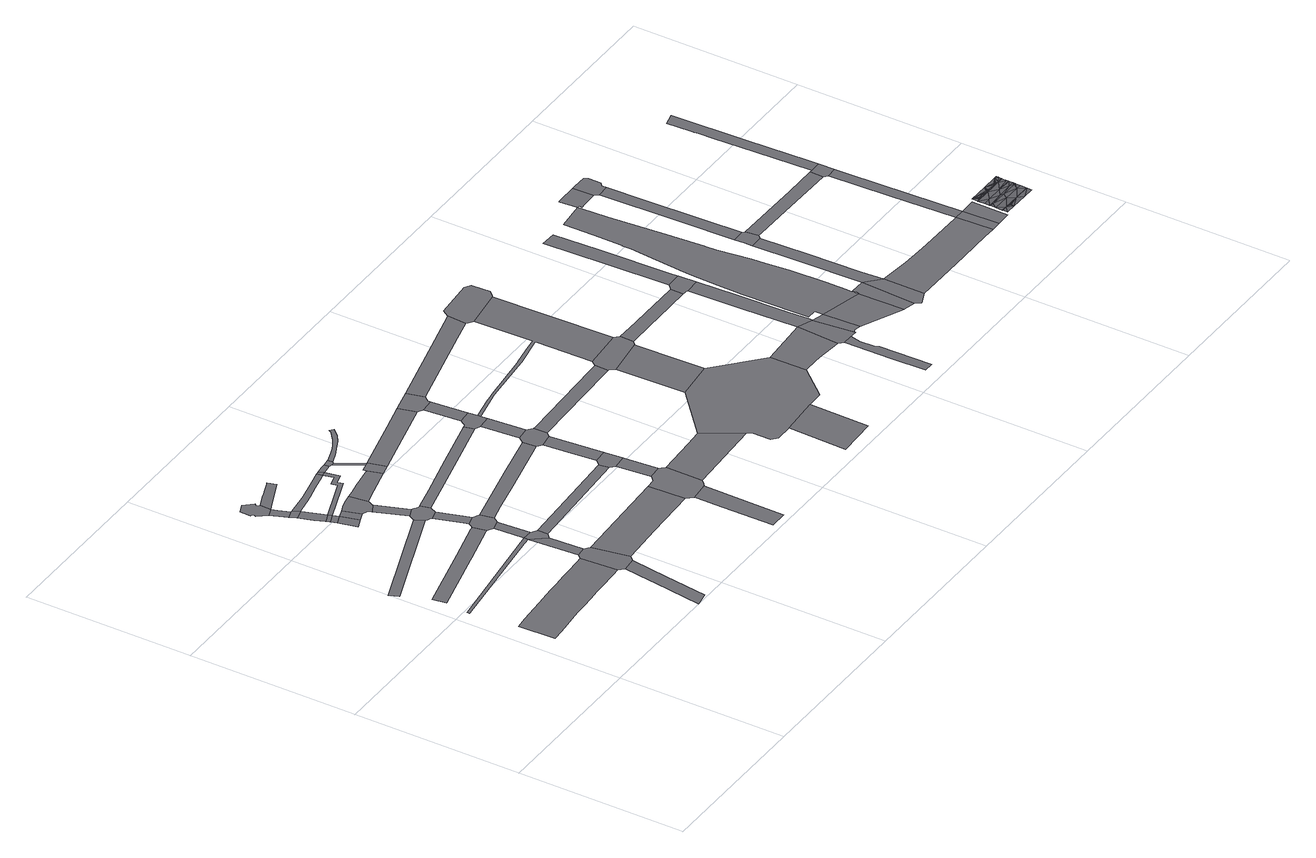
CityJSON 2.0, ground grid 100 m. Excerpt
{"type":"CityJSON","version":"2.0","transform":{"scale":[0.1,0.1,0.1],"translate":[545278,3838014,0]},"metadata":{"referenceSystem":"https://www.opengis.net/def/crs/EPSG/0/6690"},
"CityObjects":{
"road1":{"type":"Road","attributes":{"function":"2","RoadStructureAttribute.sectionType":"1"},"geometry":[{"type":"MultiSurface","lod":"1","boundaries":[[[0,1,2,3,4,5,6,7,8,9,10,11,12,13,14,15,16,17,18,19,20,21,22,23,24,25,26]]]}]},
"road2":{"type":"Road","attributes":{"RoadStructureAttribute.sectionType":"1"},"geometry":[{"type":"MultiSurface","lod":"1","boundaries":[[[27,28,29,30,31,32]]]}]},
"road3":{"type":"Road","attributes":{"RoadStructureAttribute.sectionType":"1"},"geometry":[{"type":"MultiSurface","lod":"1","boundaries":[[[33,34,35,36]]]}]},
"road4":{"type":"Road","attributes":{"RoadStructureAttribute.sectionType":"1"},"geometry":[{"type":"MultiSurface","lod":"1","boundaries":[[[37,38,39,40,41,42,43,44,45,46,47]]]}]},
"road5":{"type":"Road","attributes":{"RoadStructureAttribute.sectionType":"1"},"geometry":[{"type":"MultiSurface","lod":"1","boundaries":[[[48,49,50,51,52,53,54,55]]]}]},
"road6":{"type":"Road","geometry":[{"type":"MultiSurface","lod":"1","boundaries":[[[56,57,58,59,60,61,62,63,64,65,66,67,68,69]]]}]},
"road7":{"type":"Road","attributes":{"RoadStructureAttribute.sectionType":"1"},"geometry":[{"type":"MultiSurface","lod":"1","boundaries":[[[70,64,63,71,72,73]]]}]},
"road8":{"type":"Road","geometry":[{"type":"MultiSurface","lod":"1","boundaries":[[[73,72,74,75,76]]]}]},
"road9":{"type":"Road","attributes":{"RoadStructureAttribute.sectionType":"1"},"geometry":[{"type":"MultiSurface","lod":"1","boundaries":[[[77,75,74,78,79,80]]]}]},
"road10":{"type":"Road","geometry":[{"type":"MultiSurface","lod":"1","boundaries":[[[80,79,81,82]]]}]},
"road11":{"type":"Road","geometry":[{"type":"MultiSurface","lod":"1","boundaries":[[[83,84,85,86]]]}]},
"road12":{"type":"Road","attributes":{"RoadStructureAttribute.sectionType":"1"},"geometry":[{"type":"MultiSurface","lod":"1","boundaries":[[[82,81,84,83]]]}]},
"road13":{"type":"Road","geometry":[{"type":"MultiSurface","lod":"1","boundaries":[[[87,88,89,90,0,26,91,51,50,92,93]]]}]},
"road14":{"type":"Road","attributes":{"RoadStructureAttribute.sectionType":"1"},"geometry":[{"type":"MultiSurface","lod":"1","boundaries":[[[94,83,86,95]]]}]},
"road15":{"type":"Road","attributes":{"RoadStructureAttribute.sectionType":"1"},"geometry":[{"type":"MultiSurface","lod":"1","boundaries":[[[32,96,88,87,97]]]}]},
"road16":{"type":"Road","attributes":{"RoadStructureAttribute.sectionType":"1"},"geometry":[{"type":"MultiSurface","lod":"1","boundaries":[[[98,99,100,101,102,65,64,103,104,105]]]}]},
"road17":{"type":"Road","geometry":[{"type":"MultiSurface","lod":"1","boundaries":[[[27,32,97,106,107,108,109,110]]]}]},
"road18":{"type":"Road","geometry":[{"type":"MultiSurface","lod":"1","boundaries":[[[111,112,113,94,95,114,115,116,117,118,119,120,121]]]}]},
"road19":{"type":"Road","attributes":{"RoadStructureAttribute.sectionType":"1"},"geometry":[{"type":"MultiSurface","lod":"1","boundaries":[[[122,123,124,27,110]]]}]},
"road20":{"type":"Road","attributes":{"RoadStructureAttribute.sectionType":"1"},"geometry":[{"type":"MultiSurface","lod":"1","boundaries":[[[118,117,125,126]]]}]},
"road21":{"type":"Road","geometry":[{"type":"MultiSurface","lod":"1","boundaries":[[[127,128,129,126,125,130,131,33,36,132,133,134,135,136,137]]]}]},
"road22":{"type":"Road","geometry":[{"type":"MultiSurface","lod":"1","boundaries":[[[138,139,140,141,37,47,142,124,123,143,144]]]}]},
"road23":{"type":"Road","attributes":{"RoadStructureAttribute.sectionType":"1"},"geometry":[{"type":"MultiSurface","lod":"1","boundaries":[[[135,134,145,139,138]]]}]},
"road24":{"type":"Road","attributes":{"RoadStructureAttribute.sectionType":"1"},"geometry":[{"type":"MultiSurface","lod":"1","boundaries":[[[146,147,148,149,76,75,150,151,152,153,154,155]]]}]},
"road25":{"type":"Road","attributes":{"RoadStructureAttribute.sectionType":"1"},"geometry":[{"type":"MultiSurface","lod":"1","boundaries":[[[156,157,158,159,160,155,161,162,163,164,80,82]]]}]},
"road26":{"type":"Road","attributes":{"RoadStructureAttribute.sectionType":"1"},"geometry":[{"type":"MultiSurface","lod":"1","boundaries":[[[165,166,167,111,121,168,169,170,171]]]}]},
"road27":{"type":"Road","attributes":{"function":"2","RoadStructureAttribute.sectionType":"1"},"geometry":[{"type":"MultiSurface","lod":"1","boundaries":[[[172,173,93,92,174,175]]]}]},
"road28":{"type":"Road","geometry":[{"type":"MultiSurface","lod":"1","boundaries":[[[176,146,155,160]]]}]},
"road29":{"type":"Road","attributes":{"RoadStructureAttribute.sectionType":"1"},"geometry":[{"type":"MultiSurface","lod":"1","boundaries":[[[177,178,179,176,160,180]]]}]},
"road30":{"type":"Road","geometry":[{"type":"MultiSurface","lod":"1","boundaries":[[[181,182,177,180,183,184,185]]]}]},
"road31":{"type":"Road","geometry":[{"type":"MultiSurface","lod":"1","boundaries":[[[186,187,188,165,171,189]]]}]},
"road32":{"type":"Road","attributes":{"RoadStructureAttribute.sectionType":"1"},"geometry":[{"type":"MultiSurface","lod":"1","boundaries":[[[190,191,109,108,192,193]]]}]},
"road33":{"type":"Road","attributes":{"RoadStructureAttribute.sectionType":"1"},"geometry":[{"type":"MultiSurface","lod":"1","boundaries":[[[183,187,186,194,184]]]}]},
"road34":{"type":"Road","attributes":{"RoadStructureAttribute.sectionType":"1"},"geometry":[{"type":"MultiSurface","lod":"1","boundaries":[[[195,196,144,143,197,198,199]]]}]},
"road35":{"type":"Road","attributes":{"RoadStructureAttribute.sectionType":"1"},"geometry":[{"type":"MultiSurface","lod":"1","boundaries":[[[200,201,202,137,136,203,204,205]]]}]},
"road36":{"type":"Road","attributes":{"RoadStructureAttribute.sectionType":"1"},"geometry":[{"type":"MultiSurface","lod":"1","boundaries":[[[206,207,208,209,210,211,212,213,181,185,214,215,216,217,218]]]}]},
"road37":{"type":"Road","attributes":{"RoadStructureAttribute.sectionType":"1"},"geometry":[{"type":"MultiSurface","lod":"1","boundaries":[[[219,220,221,222,223,224,225]]]}]},
"road38":{"type":"Road","geometry":[{"type":"MultiSurface","lod":"1","boundaries":[[[226,227,228,229,230,231,232,172,175,221,220,233,234,235]]]}]},
"road39":{"type":"Road","attributes":{"RoadStructureAttribute.sectionType":"1"},"geometry":[{"type":"MultiSurface","lod":"1","boundaries":[[[236,237,186,189,238,239]]]}]},
"road40":{"type":"Road","attributes":{"RoadStructureAttribute.sectionType":"1"},"geometry":[{"type":"MultiSurface","lod":"1","boundaries":[[[240,241,242,229,228]]]}]},
"road41":{"type":"Road","geometry":[{"type":"MultiSurface","lod":"1","boundaries":[[[243,244,245,190,193,242,241]]]}]},
"road42":{"type":"Road","attributes":{"RoadStructureAttribute.sectionType":"1"},"geometry":[{"type":"MultiSurface","lod":"1","boundaries":[[[246,247,248,244,243]]]}]},
"road43":{"type":"Road","geometry":[{"type":"MultiSurface","lod":"1","boundaries":[[[249,250,195,199,247,246,251,252,253]]]}]},
"road44":{"type":"Road","attributes":{"RoadStructureAttribute.sectionType":"1"},"geometry":[{"type":"MultiSurface","lod":"1","boundaries":[[[254,255,250,249]]]}]},
"road45":{"type":"Road","geometry":[{"type":"MultiSurface","lod":"1","boundaries":[[[256,257,258,259,200,205,255,254,260,261]]]}]},
"road46":{"type":"Road","attributes":{"RoadStructureAttribute.sectionType":"1"},"geometry":[{"type":"MultiSurface","lod":"1","boundaries":[[[262,263,257,256]]]}]},
"road47":{"type":"Road","attributes":{"function":"2","RoadStructureAttribute.sectionType":"1"},"geometry":[{"type":"MultiSurface","lod":"1","boundaries":[[[264,265,235,234,266]]]}]},
"road48":{"type":"Road","geometry":[{"type":"MultiSurface","lod":"1","boundaries":[[[267,268,236,239,263,262,269,270]]]}]},
"road49":{"type":"Road","attributes":{"RoadStructureAttribute.sectionType":"1"},"geometry":[{"type":"MultiSurface","lod":"1","boundaries":[[[271,272,273,253,252,274,275]]]}]},
"road50":{"type":"Road","attributes":{"RoadStructureAttribute.sectionType":"1"},"geometry":[{"type":"MultiSurface","lod":"1","boundaries":[[[276,277,278,279]]]}]},
"road51":{"type":"Road","attributes":{"RoadStructureAttribute.sectionType":"1"},"geometry":[{"type":"MultiSurface","lod":"1","boundaries":[[[280,281,282,267,270,283,284]]]}]},
"road52":{"type":"Road","attributes":{"RoadStructureAttribute.sectionType":"1"},"geometry":[{"type":"MultiSurface","lod":"1","boundaries":[[[285,286,287,288,289,290,291,292,293,294,295,261,260,296,297,298,299,300,301,302]]]}]},
"road53":{"type":"Road","geometry":[{"type":"MultiSurface","lod":"1","boundaries":[[[303,304,264,266,305,306,307,277,276,308,309,310]]]}]},
"road54":{"type":"Road","attributes":{"RoadStructureAttribute.sectionType":"1"},"geometry":[{"type":"MultiSurface","lod":"1","boundaries":[[[311,312,313,304,303]]]}]},
"road55":{"type":"Road","geometry":[{"type":"MultiSurface","lod":"1","boundaries":[[[302,301,314,315,271,275,316,313,312,317,318,319,320]]]}]},
"road56":{"type":"Road","geometry":[{"type":"MultiSurface","lod":"1","boundaries":[[[321,322,280,284,323,287,286,324,325,326]]]}]},
"road57":{"type":"Road","attributes":{"function":"2","RoadStructureAttribute.sectionType":"1"},"geometry":[{"type":"MultiSurface","lod":"1","boundaries":[[[327,328,310,309,329,330,331,332]]]}]},
"road58":{"type":"Road","attributes":{"RoadStructureAttribute.sectionType":"1"},"geometry":[{"type":"MultiSurface","lod":"1","boundaries":[[[333,334,335,336,337,338,339,340]]]}]},
"road59":{"type":"Road","attributes":{"RoadStructureAttribute.sectionType":"1"},"geometry":[{"type":"MultiSurface","lod":"1","boundaries":[[[341,342,343,320,319,344,345,346,347,348]]]}]},
"road60":{"type":"Road","geometry":[{"type":"MultiSurface","lod":"1","boundaries":[[[327,332,337,336,349,350,351,352]]]}]},
"road61":{"type":"Road","attributes":{"function":"2"},"geometry":[{"type":"MultiSurface","lod":"1","boundaries":[[[352,351,353,354,355,356,357,358,359,360]]]}]},
"road62":{"type":"Road","attributes":{"RoadStructureAttribute.sectionType":"1"},"geometry":[{"type":"MultiSurface","lod":"1","boundaries":[[[361,362,363,364,365,366,367,327,352]]]}]},
"road63":{"type":"Road","geometry":[{"type":"MultiSurface","lod":"1","boundaries":[[[368,369,370,348,347,371,372,366,365]]]}]},
"road64":{"type":"Road","geometry":[{"type":"MultiSurface","lod":"1","boundaries":[[[360,359,373,374]]]}]},
"road65":{"type":"Road","attributes":{"RoadStructureAttribute.sectionType":"1"},"geometry":[{"type":"MultiSurface","lod":"1","boundaries":[[[375,376,369,368,377,378,379]]]}]},
"road66":{"type":"Road","attributes":{"function":"2","RoadStructureAttribute.sectionType":"1"},"geometry":[{"type":"MultiSurface","lod":"1","boundaries":[[[380,381,382,383,374,373,384,385,386,387]]]}]},
"road67":{"type":"Road","attributes":{"function":"1","RoadStructureAttribute.sectionType":"7"},"geometry":[{"type":"MultiSurface","lod":"1","boundaries":[[[388,389,390,391,392,393,394,395,396,397,398,399,400,401,402,403,404,405,406,407,408,409,410,411,412,413,414,415,416,417,418,419,420,421,422,423,424,425,360,374]]]}]},
"road68":{"type":"Road","geometry":[{"type":"MultiSurface","lod":"1","boundaries":[[[387,386,426,427,428]]]}]},
"road69":{"type":"Road","attributes":{"RoadStructureAttribute.sectionType":"1"},"geometry":[{"type":"MultiSurface","lod":"1","boundaries":[[[429,430,431,432,433,387,428]]]}]},
"road70":{"type":"Road","geometry":[{"type":"MultiSurface","lod":"1","boundaries":[[[434,435,436,432,431,437,438]]]}]},
"road71":{"type":"Road","attributes":{"RoadStructureAttribute.sectionType":"1"},"geometry":[{"type":"MultiSurface","lod":"1","boundaries":[[[439,440,441,442,443,444,445,435,434]]]}]},
"road72":{"type":"Road","attributes":{"RoadStructureAttribute.sectionType":"1"},"geometry":[{"type":"MultiSurface","lod":"1","boundaries":[[[446,447,448,449,408,450,451,452,453]]]}]},
"road73":{"type":"Road","attributes":{"function":"2","RoadStructureAttribute.sectionType":"1"},"geometry":[{"type":"MultiSurface","lod":"1","boundaries":[[[454,455,456,457,428,427,458,459,460,461,462,463]]]}]},
"road74":{"type":"Road","geometry":[{"type":"MultiSurface","lod":"1","boundaries":[[[464,446,453,465,444,443,466,467,468,469]]]}]},
"road75":{"type":"Road","attributes":{"RoadStructureAttribute.sectionType":"1"},"geometry":[{"type":"MultiSurface","lod":"1","boundaries":[[[470,438,437,471,472,473,474]]]}]},
"road76":{"type":"Road","geometry":[{"type":"MultiSurface","lod":"1","boundaries":[[[463,462,475,476]]]}]},
"road77":{"type":"Road","attributes":{"function":"2","RoadStructureAttribute.sectionType":"1"},"geometry":[{"type":"MultiSurface","lod":"1","boundaries":[[[477,476,475,478]]]}]},
"road78":{"type":"Road","attributes":{"RoadStructureAttribute.sectionType":"1"},"geometry":[{"type":"MultiSurface","lod":"1","boundaries":[[[479,480,481,482,483,463,476]]]}]},
"road79":{"type":"Road","geometry":[{"type":"MultiSurface","lod":"1","boundaries":[[[484,485,474,473,482,481]]]}]},
"road80":{"type":"Road","attributes":{"RoadStructureAttribute.sectionType":"1"},"geometry":[{"type":"MultiSurface","lod":"3","boundaries":[[[486,487,488]],[[489,487,486]],[[490,491,489]],[[492,491,490]],[[493,491,492]],[[494,491,493]],[[495,491,494]],[[496,491,495]],[[497,491,496]],[[498,491,497]],[[488,487,499]],[[499,487,498]],[[500,487,501]],[[502,491,500]],[[503,491,502]],[[504,491,503]],[[505,506,504]],[[507,506,505]],[[508,506,507]],[[509,506,508]],[[510,506,509]],[[511,506,510]],[[512,506,511]],[[501,513,512]],[[514,506,513]],[[515,516,517]],[[513,518,519]],[[519,518,520]],[[520,518,521]],[[521,518,522]],[[522,516,523]],[[523,516,515]],[[517,506,524]],[[524,506,525]],[[525,506,526]],[[526,506,514]],[[518,516,522]],[[516,506,517]],[[487,518,513]],[[491,487,500]],[[504,506,491]],[[487,513,501]],[[513,506,512]],[[489,527,487]],[[491,527,489]],[[498,487,491]],[[528,516,529]],[[530,518,531]],[[532,516,533]],[[529,516,532]],[[534,518,530]],[[534,516,518]],[[535,516,534]],[[536,516,535]],[[533,516,536]],[[537,538,539]],[[539,540,537]],[[539,541,540]],[[541,542,540]],[[543,542,544]],[[544,541,545]],[[544,542,541]],[[546,547,539]],[[539,538,546]],[[547,541,539]],[[547,548,541]],[[549,548,550]],[[548,551,550]],[[545,541,549]],[[541,548,549]],[[551,552,553]],[[554,547,546]],[[546,555,554]],[[554,556,547]],[[556,548,547]],[[556,552,548]],[[553,552,557]],[[551,548,552]],[[558,559,554]],[[554,555,558]],[[559,556,554]],[[559,560,556]],[[560,552,556]],[[561,560,562]],[[561,552,560]],[[557,552,561]],[[558,563,564]],[[564,559,558]],[[564,565,559]],[[565,560,559]],[[565,566,560]],[[562,560,566]],[[567,568,569]],[[570,568,567]],[[571,568,570]],[[572,573,574]],[[569,568,575]],[[575,576,577]],[[577,576,578]],[[578,576,579]],[[579,576,580]],[[581,573,572]],[[582,573,576]],[[576,583,582]],[[573,584,568]],[[584,585,568]],[[575,568,576]],[[568,571,573]],[[571,574,573]],[[573,580,576]],[[573,581,580]],[[585,584,586]],[[526,514,524]],[[524,525,526]],[[514,517,524]],[[523,515,521]],[[521,522,523]],[[515,520,521]],[[519,517,514]],[[514,513,519]],[[519,515,517]],[[519,520,515]],[[512,508,500]],[[500,501,512]],[[508,507,500]],[[509,508,511]],[[511,510,509]],[[508,512,511]],[[507,505,503]],[[503,502,507]],[[505,504,503]],[[507,502,500]],[[499,498,497]],[[497,496,499]],[[496,488,499]],[[495,494,492]],[[492,490,495]],[[494,493,492]],[[488,496,489]],[[489,486,488]],[[496,495,489]],[[495,490,489]],[[581,572,578]],[[578,580,581]],[[578,579,580]],[[569,574,571]],[[571,567,569]],[[571,570,567]],[[578,572,575]],[[575,577,578]],[[572,574,575]],[[574,569,575]],[[531,542,543]],[[518,487,542]],[[487,540,542]],[[527,537,540]],[[540,487,527]],[[531,518,542]],[[576,568,564]],[[564,583,576]],[[564,563,583]],[[568,565,564]],[[568,566,565]],[[568,585,566]]],"semantics":{"surfaces":[{"type":"TrafficArea","function":"2000"},{"type":"TrafficArea","function":"1010"},{"type":"TrafficArea","function":"1000"},{"type":"AuxiliaryTrafficArea","function":"5000"},{"type":"AuxiliaryTrafficArea","function":"2000"}],"values":[0,0,0,0,0,0,0,0,0,0,0,0,0,0,0,0,0,0,0,0,0,0,0,0,0,0,0,0,0,0,0,0,0,0,0,0,0,0,0,0,0,0,0,0,0,0,0,0,0,0,0,0,0,0,0,1,1,1,1,1,1,1,1,1,1,1,1,1,1,1,2,2,2,2,2,2,2,2,1,1,1,1,1,1,1,1,1,1,1,1,1,1,0,0,0,0,0,0,0,0,0,0,0,0,0,0,0,0,0,0,0,0,3,3,3,3,3,3,3,3,3,3,3,3,3,3,3,3,3,3,3,3,3,3,3,3,3,3,3,3,3,3,3,3,3,3,3,3,3,3,3,3,4,4,4,4,4,4,4,4,4,4,4,4]}}]},
"road81":{"type":"Road","attributes":{"RoadStructureAttribute.sectionType":"1"},"geometry":[{"type":"MultiSurface","lod":"1","boundaries":[[[587,588,589,590,591,592,593,594,595,596,597,485,484]]]}]}
},
"vertices":[
[803,735,0],[765,733,0],[677,730,0],[624,727,0],[580,725,0],[542,723,0],[490,720,0],[436,716,0],[359,710,0],[293,706,0],[243,702,0],[194,698,0],[120,691,0],[125,471,0],[194,478,0],[263,483,0],[345,490,0],[396,494,0],[454,497,0],[525,502,0],[558,504,0],[595,506,0],[631,508,0],[680,509,0],[726,512,0],[768,513,0],[820,518,0],
[807,1080,0],[762,1074,0],[85,982,0],[86,967,0],[762,1051,0],[808,1057,0],
[644,1652,0],[0,1412,0],[25,1357,0],[673,1599,0],
[747,1360,0],[727,1355,0],[493,1297,0],[489,1296,0],[88,1197,0],[102,1119,0],[490,1214,0],[512,1219,0],[748,1277,0],[760,1280,0],[765,1282,0],
[899,274,0],[900,276,0],[930,496,0],[848,486,0],[826,326,0],[820,284,0],[781,2,0],[864,14,0],
[288,2481,0],[231,2456,0],[229,2391,0],[242,2388,0],[245,2382,0],[247,2378,0],[239,2366,0],[285,2314,0],[335,2334,0],[336,2399,0],[326,2409,0],[326,2412,0],[326,2419,0],[334,2427,0],
[347,2300,0],[315,2238,0],[323,2217,0],[371,2235,0],
[342,2176,0],[400,2191,0],[378,2232,0],
[428,2113,0],[371,2092,0],[392,2034,0],[448,2056,0],
[400,2011,0],[456,2032,0],
[469,1995,0],[413,1973,0],[441,1867,0],[497,1888,0],
[887,767,0],[828,762,0],[825,759,0],[809,742,0],[832,504,0],[957,522,0],[915,742,0],
[518,2014,0],[550,1909,0],
[809,1048,0],[874,970,0],
[526,2476,0],[516,2469,0],[452,2444,0],[431,2436,0],[415,2430,0],[374,2352,0],[455,2387,0],[540,2424,0],
[884,978,0],[892,985,0],[903,996,0],[902,1057,0],[867,1077,0],
[647,2049,0],[604,2041,0],[564,2032,0],[557,1906,0],[586,1895,0],[589,1889,0],[594,1875,0],[647,1904,0],[650,1912,0],[659,1934,0],[661,1941,0],
[856,1267,0],[855,1275,0],[797,1256,0],
[664,1690,0],[717,1712,0],
[756,1689,0],[744,1696,0],[732,1703,0],[657,1676,0],[651,1665,0],[684,1592,0],[695,1587,0],[707,1580,0],[765,1597,0],[784,1634,0],[769,1692,0],
[825,1405,0],[766,1391,0],[759,1378,0],[757,1375,0],[788,1263,0],[879,1308,0],[862,1386,0],
[759,1419,0],
[730,2297,0],[654,2280,0],[523,2252,0],[508,2249,0],[406,2193,0],[501,2211,0],[539,2219,0],[621,2237,0],[719,2259,0],[737,2263,0],
[667,2111,0],[732,2136,0],[723,2168,0],[779,2184,0],[762,2268,0],[750,2202,0],[692,2185,0],[702,2151,0],[638,2127,0],
[891,2092,0],[752,2068,0],[690,2057,0],[685,1947,0],[753,1965,0],[757,1966,0],[914,2004,0],
[1536,774,0],[1271,760,0],[1214,537,0],[1548,554,0],
[750,2301,0],
[819,2307,0],[794,2304,0],[787,2304,0],[823,2277,0],
[862,2312,0],[837,2309,0],[838,2272,0],[855,2272,0],[865,2282,0],
[953,2125,0],[933,2120,0],[887,2109,0],[979,2021,0],
[1568,1094,0],[1272,1077,0],[1247,1016,0],[1576,1036,0],
[863,2257,0],
[1532,1537,0],[1249,1473,0],[979,1331,0],[1171,1373,0],[1536,1457,0],
[1490,1870,0],[1176,1793,0],[911,1727,0],[959,1677,0],[1206,1738,0],[1504,1812,0],
[1096,2447,0],[1084,2427,0],[1061,2409,0],[1036,2389,0],[997,2363,0],[962,2345,0],[925,2330,0],[882,2317,0],[927,2305,0],[994,2336,0],[1034,2356,0],[1079,2387,0],[1116,2427,0],
[1691,279,0],[1693,528,0],[1580,516,0],[1580,506,0],[1581,343,0],[1584,42,0],[1691,42,0],
[1714,800,0],[1703,809,0],[1703,812,0],[1621,807,0],[1619,804,0],[1611,796,0],[1593,777,0],[1706,541,0],[1729,563,0],[1731,784,0],
[1450,2249,0],[1278,2206,0],[1130,2058,0],[1476,2144,0],
[1699,861,0],[1685,1018,0],[1603,1011,0],
[1675,1127,0],[1595,1125,0],[1570,1096,0],
[1648,1446,0],[1569,1433,0],[1583,1265,0],
[1636,1577,0],[1557,1569,0],[1652,1450,0],[1670,1472,0],[1668,1551,0],
[1617,1802,0],[1538,1795,0],
[1608,1916,0],[1528,1909,0],[1513,1886,0],[1506,1874,0],[1614,1842,0],[1613,1859,0],
[1590,2132,0],[1511,2125,0],
[2075,803,0],[1972,798,0],[2208,589,0],
[1587,2282,0],[1491,2259,0],[1589,2149,0],[1612,2179,0],
[2314,1577,0],[2263,1575,0],[1686,1552,0],[2265,1494,0],[2314,1496,0],
[2605,444,0],[2367,427,0],[2358,76,0],[2598,86,0],
[2291,2459,0],[2278,2455,0],[1916,2364,0],[2144,2311,0],[2281,2345,0],
[2565,2046,0],[2558,2350,0],[2321,2316,0],[2330,1967,0],[2329,1967,0],[2240,1953,0],[2131,1935,0],[2123,1932,0],[1819,1897,0],[1770,1890,0],[1761,1889,0],[1814,1882,0],[2096,1912,0],[2136,1915,0],[2330,1951,0],[2331,1939,0],[2339,1609,0],[2576,1628,0],
[2589,1077,0],[2354,1052,0],[2228,566,0],[2231,454,0],[2262,427,0],[2701,445,0],[2855,625,0],[2853,843,0],
[2585,1222,0],[2579,1498,0],[2342,1466,0],
[2322,1587,0],[2315,1578,0],[2316,1494,0],[2581,1500,0],[2588,1507,0],[2600,1519,0],[2604,1601,0],
[2553,2522,0],[2319,2501,0],[2293,2336,0],[2564,2357,0],[2590,2387,0],[2586,2498,0],
[3157,863,0],[3007,852,0],[2955,624,0],[3008,620,0],[3116,612,0],[3142,610,0],
[3231,410,0],[3219,437,0],[3218,520,0],[3234,583,0],[3167,581,0],[3174,295,0],[3179,94,0],[3238,94,0],
[3095,1599,0],[2768,1600,0],[2754,1600,0],[2602,1519,0],[2769,1520,0],[2853,1521,0],[3099,1522,0],[3099,1599,0],
[3261,582,0],[3266,581,0],[3273,580,0],[3250,829,0],
[3275,584,0],[3277,589,0],[3282,593,0],[3288,596,0],[3291,597,0],[3297,596,0],[3332,589,0],[3324,810,0],
[3250,832,0],[3250,847,0],[3245,981,0],[3236,1282,0],[3227,1519,0],[3135,1515,0],[3145,1202,0],
[3222,1630,0],[3129,1626,0],[3102,1602,0],[3117,1522,0],[3124,1522,0],
[3582,476,0],[3577,749,0],
[3101,2377,0],[3115,2004,0],[3220,1671,0],[3204,2107,0],[3196,2375,0],
[3584,788,0],[3581,775,0],[3588,774,0],[3581,749,0],[3584,476,0],[3588,475,0],[3654,458,0],[3674,787,0],
[3577,752,0],[3577,766,0],[3577,777,0],[3577,782,0],[3577,802,0],[3576,810,0],[3576,859,0],[3576,876,0],[3575,942,0],[3568,1169,0],[3557,1302,0],[3551,1389,0],[3526,1584,0],[3521,1648,0],[3520,1654,0],[3518,1684,0],[3503,1906,0],[3477,2218,0],[3470,2376,0],[3470,2389,0],[3469,2394,0],[3302,2378,0],[3302,2371,0],[3303,2196,0],[3300,2019,0],[3299,2017,0],[3298,1964,0],[3282,1801,0],[3270,1654,0],[3270,1647,0],[3264,1571,0],[3258,1409,0],[3257,1300,0],[3257,1261,0],[3263,941,0],[3264,860,0],[3322,861,0],[3324,816,0],
[3681,428,0],[3759,462,0],[3756,708,0],
[3750,843,0],[3741,1160,0],[3730,1443,0],[3654,1441,0],[3663,1180,0],
[3728,1552,0],[3651,1549,0],[3653,1491,0],[3748,1463,0],[3741,1541,0],
[3720,1786,0],[3720,1788,0],[3719,1823,0],[3709,2130,0],[3701,2359,0],[3623,2356,0],[3639,1887,0],
[3600,2506,0],[3480,2503,0],[3465,2503,0],[3464,2503,0],[3484,2394,0],[3484,2375,0],[3511,2376,0],[3605,2379,0],
[4415,678,0],[4139,680,0],[4062,682,0],[3944,688,0],[3817,460,0],[4000,459,0],[4154,459,0],[4357,458,0],[4432,457,0],[4426,677,0],
[3627,2507,0],[3622,2358,0],[3700,2390,0],[3719,2407,0],[3719,2485,0],[3706,2504,0],
[4175,1536,0],[3778,1463,0],[4010,1461,0],[4371,1455,0],[4372,1533,0],
[4495,457,0],[4486,676,0],
[4584,678,0],[4584,460,0],
[4481,831,0],[4462,1358,0],[4459,1438,0],[4394,1436,0],[4408,1072,0],
[4456,1535,0],[4389,1533,0],
[4620,646,20],[4684,644,20],[4620,651,20],[4608,646,20],[4608,651,20],[4584,678,20],[4608,652,20],[4609,653,20],[4610,654,20],[4611,654,20],[4617,654,20],[4618,654,20],[4619,653,20],[4620,652,20],[4683,646,20],[4695,646,20],[4683,651,20],[4683,652,20],[4684,653,20],[4685,654,20],[4706,677,20],[4686,654,20],[4692,654,20],[4693,654,20],[4694,653,20],[4695,652,20],[4695,651,20],[4758,646,20],[4758,651,20],[4767,654,20],[4806,676,20],[4761,654,20],[4784,644,20],[4770,646,20],[4770,651,20],[4770,652,20],[4769,653,20],[4768,654,20],[4760,654,20],[4759,653,20],[4758,652,20],[4584,644,20],[4821,676,20],[4821,668,20],[4820,645,20],[4820,644,20],[4821,667,20],[4821,666,20],[4820,662,20],[4821,664,20],[4821,665,20],[4584,644,18],[4584,601,19],[4631,602,19],[4684,644,18],[4731,603,19],[4784,644,18],[4820,644,18],[4820,614,19],[4820,605,19],[4584,571,20],[4684,573,20],[4784,575,20],[4820,598,19],[4819,577,20],[4819,576,20],[4808,560,20],[4819,563,20],[4608,564,20],[4584,565,20],[4708,562,20],[4819,560,20],[4584,535,19],[4685,533,20],[4785,531,19],[4819,556,20],[4819,530,19],[4584,491,18],[4618,490,18],[4718,490,18],[4818,489,18],[4652,482,20],[4718,490,20],[4652,483,20],[4651,481,20],[4650,481,20],[4643,480,20],[4647,460,20],[4649,480,20],[4652,488,20],[4618,490,20],[4640,488,20],[4640,483,20],[4640,482,20],[4641,481,20],[4642,481,20],[4584,460,20],[4584,491,20],[4747,459,19],[4818,489,20],[4818,458,18],
[4454,1596,0],[4442,1964,0],[4426,2415,0],[4353,2396,0],[4359,2249,0],[4359,2248,0],[4360,2233,0],[4361,2208,0],[4365,2122,0],[4365,2120,0],[4376,1872,0]
]}
